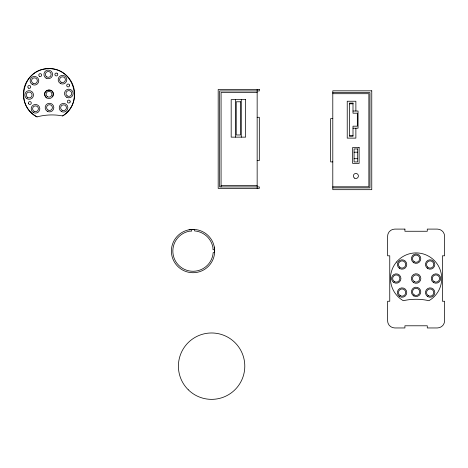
<?xml version="1.0" encoding="UTF-8"?>
<svg xmlns="http://www.w3.org/2000/svg" width="468" height="468" viewBox="0 0 468 468"><rect width="100%" height="100%" fill="white"/><g stroke="black" fill="none" stroke-linecap="round" stroke-linejoin="round"><path stroke-width="0.7" d="M355.885 128.214L355.873 138.124L347.227 138.124L347.227 101.24L355.873 101.24L355.885 111.021M52.749 96.408C56.587 86.931 39.774 89.148 45.94 97.303M62.63 115.929C84.521 102.931 73.453 67.047 48.04 68.644C22.581 68.954 14.227 105.563 37.03 116.889A57.558 57.558 0 0 1 62.63 115.929A25.617 25.617 0 0 0 67.995 77.05A25.617 25.617 0 0 0 28.776 78.519A25.617 25.617 0 0 0 37.03 116.889M189.037 229.794L194.676 229.484M257.154 92.401L221.077 92.401L221.077 186.931M332.795 92.623L369.954 92.623L369.954 187.873L332.795 187.873M332.795 93.705L368.872 93.705L368.872 186.791L332.795 186.791M349.391 103.808L353.001 103.808M353.001 111.021L358.049 111.021L358.049 128.214L353.001 128.214M257.154 117.298L259.319 117.298L259.319 160.594L257.154 160.594M332.795 118.603L330.63 118.603L330.63 161.899L332.795 161.899M349.391 135.556L353.001 135.556M354.071 152.199L357.681 152.199M354.071 158.693L357.681 158.693M221.077 185.486L257.154 185.486M214.461 249.719L213.028 249.719L212.893 247.338A20.206 20.206 0 0 0 194.571 230.923L194.571 229.49M214.625 252.714A21.645 21.645 0 0 0 183.667 231.555A21.645 21.645 0 0 0 180.823 268.942A21.645 21.645 0 0 0 214.625 252.714L213.186 252.603A20.206 20.206 0 0 1 193.266 271.276A20.206 20.206 0 0 1 172.932 253.059A20.206 20.206 0 0 1 189.3 231.215L191.687 231.081L191.687 229.648M214.315 247.069L214.625 252.603M257.154 89.517L257.154 188.376M241.283 99.62L241.283 137.142M235.509 99.62L235.509 137.142M70.147 101.942L70.001 102.293A1.445 1.445 0 0 1 67.567 102.398A1.445 1.445 0 0 1 68.498 100.146A1.445 1.445 0 0 1 70.147 101.942M259.319 89.517L218.187 89.517L218.187 188.376L259.319 188.376L259.319 186.931L219.632 186.931L219.632 90.956L259.319 90.956L259.319 89.517M371.762 90.821L332.795 90.821L332.795 189.68L371.762 189.68L371.762 90.821M245.612 99.62L231.18 99.62L231.18 137.142L245.612 137.142L245.612 99.62M240.558 101.784L236.229 101.784L236.229 134.977L240.558 134.977L240.558 101.784M353.001 103.089L349.391 103.089L349.391 136.282L353.001 136.282L353.001 126.179L357.33 126.179L357.33 113.186L353.001 113.186L353.001 103.089M359.12 147.508L352.626 147.508L352.626 163.379L359.12 163.379L359.12 147.508M357.681 148.947L354.071 148.947L354.071 161.94L357.681 161.94L357.681 148.947M404.914 229.098L394.811 229.098A7.213 7.213 0 0 0 387.592 236.311L387.592 255.797L389.756 255.797L389.756 301.257L387.592 301.257L387.592 320.738A7.213 7.213 0 0 0 394.811 327.957L404.914 327.957L404.914 325.786L427.284 325.786L427.284 327.957L437.387 327.957A7.213 7.213 0 0 0 444.6 320.738L444.6 301.257L442.435 301.257L442.435 255.797L444.6 255.797L444.6 236.311A7.213 7.213 0 0 0 437.387 229.098L427.284 229.098L427.284 231.262L404.914 231.262L404.914 229.098M57.049 73.236L56.704 73.096A1.445 1.445 0 0 0 54.908 74.74A1.445 1.445 0 0 0 57.154 75.67A1.445 1.445 0 0 0 57.049 73.236M69.545 85.082L69.399 84.737A1.445 1.445 0 0 0 66.965 84.626A1.445 1.445 0 0 0 67.895 86.878A1.445 1.445 0 0 0 69.545 85.082M28.601 103.75L28.454 103.399A1.445 1.445 0 0 1 30.098 101.603A1.445 1.445 0 0 1 31.034 103.855A1.445 1.445 0 0 1 28.601 103.75M60.331 83.444A4.329 4.329 0 0 0 66.825 79.695A4.329 4.329 0 0 0 60.331 75.945A4.329 4.329 0 0 0 60.331 83.444M66.667 97.25A4.329 4.329 0 0 0 73.16 93.501A4.329 4.329 0 0 0 66.667 89.751A4.329 4.329 0 0 0 66.667 97.25M47.332 111.331A4.329 4.329 0 0 0 53.826 107.581A4.329 4.329 0 0 0 47.332 103.832A4.329 4.329 0 0 0 47.332 111.331M33.339 112.536A4.329 4.329 0 0 0 39.833 108.787A4.329 4.329 0 0 0 33.339 105.037A4.329 4.329 0 0 0 33.339 112.536M61.378 111.489A4.329 4.329 0 0 0 67.878 107.739A4.329 4.329 0 0 0 61.378 103.99A4.329 4.329 0 0 0 61.378 111.489M46.092 78.162A4.329 4.329 0 0 0 52.586 74.412A4.329 4.329 0 0 0 46.092 70.662A4.329 4.329 0 0 0 46.092 78.162M32.286 84.492A4.329 4.329 0 0 0 38.78 80.742A4.329 4.329 0 0 0 32.286 76.992A4.329 4.329 0 0 0 32.286 84.492M27.004 98.73A4.329 4.329 0 0 0 33.497 94.981A4.329 4.329 0 0 0 27.004 91.231A4.329 4.329 0 0 0 27.004 98.73M28.413 88.089A1.445 1.445 0 0 0 30.683 87.048A1.445 1.445 0 0 0 28.647 85.597A1.445 1.445 0 0 0 28.413 88.089M46.835 97.987A4.329 4.329 0 0 0 53.329 94.243A4.329 4.329 0 0 0 46.835 90.494A4.329 4.329 0 0 0 46.835 97.987M39.376 76.266A1.445 1.445 0 0 0 41.652 75.225A1.445 1.445 0 0 0 39.61 73.78A1.445 1.445 0 0 0 39.376 76.266M62.104 110.237A2.884 2.884 0 0 0 66.433 107.739A2.884 2.884 0 0 0 62.104 105.236A2.884 2.884 0 0 0 62.104 110.237M48.052 110.079A2.884 2.884 0 0 0 52.387 107.581A2.884 2.884 0 0 0 48.052 105.084A2.884 2.884 0 0 0 48.052 110.079M47.555 96.741A2.884 2.884 0 0 0 51.884 94.243A2.884 2.884 0 0 0 47.555 91.74A2.884 2.884 0 0 0 47.555 96.741M67.386 95.998A2.884 2.884 0 0 0 71.715 93.501A2.884 2.884 0 0 0 67.386 90.997A2.884 2.884 0 0 0 67.386 95.998M61.051 82.192A2.884 2.884 0 0 0 65.38 79.695A2.884 2.884 0 0 0 61.051 77.197A2.884 2.884 0 0 0 61.051 82.192M46.812 76.91A2.884 2.884 0 0 0 51.141 74.412A2.884 2.884 0 0 0 46.812 71.908A2.884 2.884 0 0 0 46.812 76.91M33.012 83.246A2.884 2.884 0 0 0 37.341 80.742A2.884 2.884 0 0 0 33.012 78.244A2.884 2.884 0 0 0 33.012 83.246M27.723 97.484A2.884 2.884 0 0 0 32.058 94.981A2.884 2.884 0 0 0 27.723 92.483A2.884 2.884 0 0 0 27.723 97.484M34.059 111.285A2.884 2.884 0 0 0 38.388 108.787A2.884 2.884 0 0 0 34.059 106.289A2.884 2.884 0 0 0 34.059 111.285M354.621 178.156A2.527 2.527 0 0 0 358.412 175.968A2.527 2.527 0 0 0 354.621 173.78A2.527 2.527 0 0 0 354.621 178.156M414.291 294.998A3.609 3.609 0 0 0 419.702 291.874A3.609 3.609 0 0 0 414.291 288.75A3.609 3.609 0 0 0 414.291 294.998M414.291 281.648A3.609 3.609 0 0 0 419.702 278.524A3.609 3.609 0 0 0 414.291 275.4A3.609 3.609 0 0 0 414.291 281.648M400.263 295.682A3.609 3.609 0 0 0 405.674 292.558A3.609 3.609 0 0 0 400.263 289.435A3.609 3.609 0 0 0 400.263 295.682M428.325 295.682A3.609 3.609 0 0 0 433.737 292.558A3.609 3.609 0 0 0 428.325 289.435A3.609 3.609 0 0 0 428.325 295.682M399.514 267.047A3.609 3.609 0 0 0 405.551 265.426A3.609 3.609 0 0 0 401.129 261.009A3.609 3.609 0 0 0 399.514 267.047M394.448 281.648A3.609 3.609 0 0 0 399.859 278.524A3.609 3.609 0 0 0 394.448 275.4A3.609 3.609 0 0 0 394.448 281.648M414.291 261.805A3.609 3.609 0 0 0 419.702 258.681A3.609 3.609 0 0 0 414.291 255.557A3.609 3.609 0 0 0 414.291 261.805M396.472 262.057A25.617 25.617 0 0 0 403.287 300.708A57.558 57.558 0 0 1 428.904 300.708A25.617 25.617 0 0 0 435.72 262.057A25.617 25.617 0 0 0 396.472 262.057M434.134 281.648A3.609 3.609 0 0 0 439.551 278.524A3.609 3.609 0 0 0 434.134 275.4A3.609 3.609 0 0 0 434.134 281.648M427.576 267.047A3.609 3.609 0 0 0 433.614 265.426A3.609 3.609 0 0 0 429.197 261.009A3.609 3.609 0 0 0 427.576 267.047M427.781 296.618A4.692 4.692 0 0 0 434.819 292.558A4.692 4.692 0 0 0 427.781 288.493A4.692 4.692 0 0 0 427.781 296.618M433.596 282.584A4.692 4.692 0 0 0 440.634 278.524A4.692 4.692 0 0 0 433.596 274.464A4.692 4.692 0 0 0 433.596 282.584M413.753 295.934A4.692 4.692 0 0 0 420.785 291.874A4.692 4.692 0 0 0 413.753 287.814A4.692 4.692 0 0 0 413.753 295.934M399.719 296.618A4.692 4.692 0 0 0 406.756 292.558A4.692 4.692 0 0 0 399.719 288.493A4.692 4.692 0 0 0 399.719 296.618M393.91 282.584A4.692 4.692 0 0 0 400.941 278.524A4.692 4.692 0 0 0 393.91 274.464A4.692 4.692 0 0 0 393.91 282.584M399.719 268.556A4.692 4.692 0 0 0 406.756 264.49A4.692 4.692 0 0 0 399.719 260.43A4.692 4.692 0 0 0 399.719 268.556M413.753 262.741A4.692 4.692 0 0 0 420.785 258.681A4.692 4.692 0 0 0 413.753 254.621A4.692 4.692 0 0 0 413.753 262.741M427.781 268.556A4.692 4.692 0 0 0 434.819 264.49A4.692 4.692 0 0 0 427.781 260.43A4.692 4.692 0 0 0 427.781 268.556M413.718 282.649A4.762 4.762 0 0 0 420.861 278.524A4.762 4.762 0 0 0 413.718 274.4A4.762 4.762 0 0 0 413.718 282.649M188.271 389.78A33.193 33.193 0 0 0 243.711 374.564A33.193 33.193 0 0 0 202.814 334.158A33.193 33.193 0 0 0 188.271 389.78"/></g></svg>
